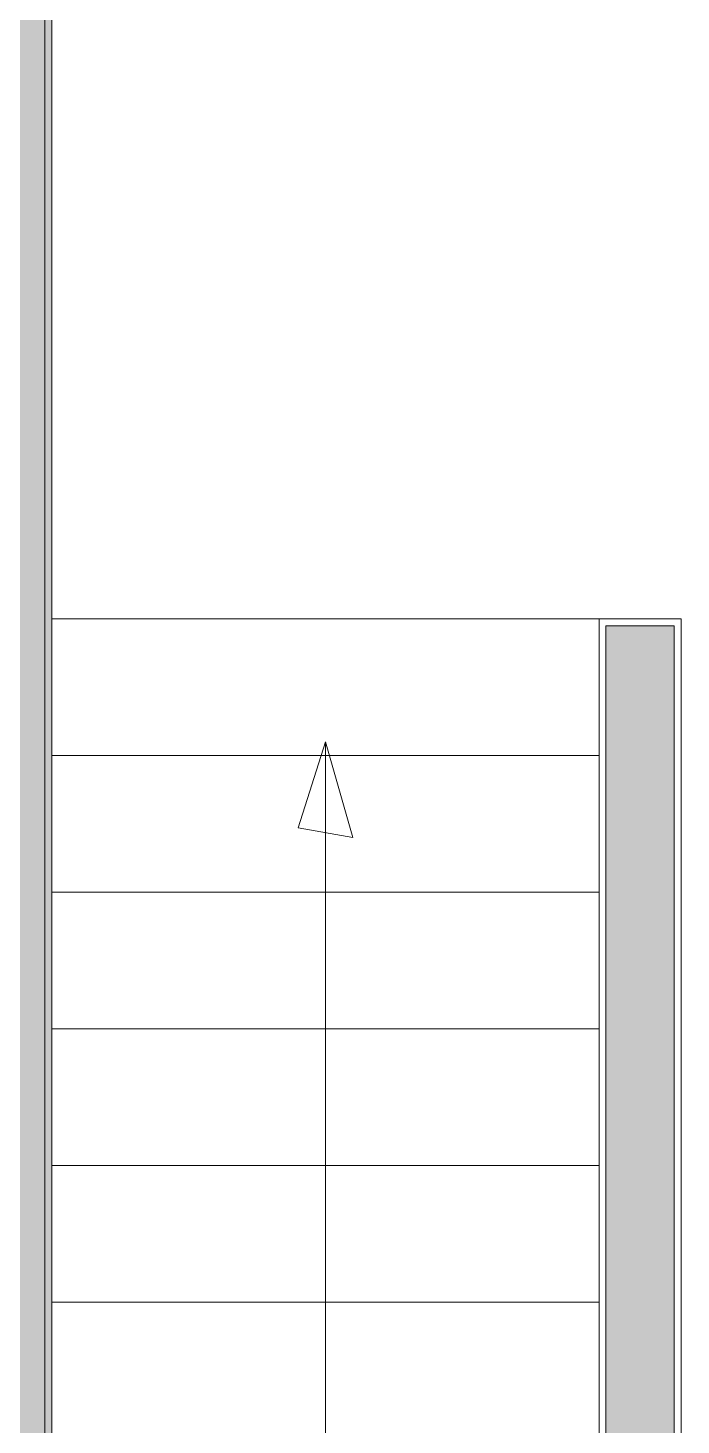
# Model space of a CAD drawing. Header units: inches. Extents: x 99 to 12024, y -5408 to 2559.
# Drawn here: x 8210.4 to 8258.1, y -4640 to -4537.7 of the extents above; entities that cross this region are included whole.
import ezdxf

# ---------------------------------------------------------------- set-up
doc = ezdxf.new("R2010")
doc.units = ezdxf.units.IN
doc.header["$LTSCALE"] = 96
doc.header["$MEASUREMENT"] = 0
doc.layers.add('Stairs & Ramps', color=7, linetype='Continuous', lineweight=13)
doc.layers.add('Walls_  Normal', color=6, linetype='Continuous', lineweight=13)
doc.layers.add('Stairs & Ramps_ Up_Down Arrows', color=7, linetype='Continuous', lineweight=13, true_color=0x000080)

msp = doc.modelspace()

# ---------------------------------------------------------------- linework, layer by layer
at = {"layer": 'Stairs & Ramps', "transparency": 33554687}
for p, q in [((8212.12, -4581), (8212.12, -4591)), ((8212.12, -4581), (8252.12, -4581)), ((8252.12, -4591), (8252.12, -4581)), ((8212.12, -4591), (8212.12, -4601)), ((8212.12, -4591), (8252.12, -4591)), ((8252.12, -4601), (8252.12, -4591)), ((8212.12, -4601), (8212.12, -4611)), ((8212.12, -4601), (8252.12, -4601)), ((8212.12, -4601), (8212.12, -4611)), ((8212.12, -4601), (8252.12, -4601)), ((8252.12, -4611), (8252.12, -4601)), ((8252.12, -4611), (8252.12, -4601)), ((8212.12, -4611), (8212.12, -4621)), ((8212.12, -4611), (8252.12, -4611)), ((8212.12, -4611), (8212.12, -4621)), ((8212.12, -4611), (8252.12, -4611)), ((8252.12, -4621), (8252.12, -4611)), ((8252.12, -4621), (8252.12, -4611)), ((8212.12, -4621), (8212.12, -4631)), ((8212.12, -4621), (8252.12, -4621)), ((8212.12, -4621), (8212.12, -4631)), ((8212.12, -4621), (8252.12, -4621)), ((8252.12, -4631), (8252.12, -4621)), ((8252.12, -4631), (8252.12, -4621)), ((8212.12, -4631), (8212.12, -4641)), ((8212.12, -4631), (8252.12, -4631)), ((8212.12, -4631), (8212.12, -4641)), ((8212.12, -4631), (8252.12, -4631)), ((8252.12, -4641), (8252.12, -4631)), ((8252.12, -4641), (8252.12, -4631))]:
    msp.add_line(p, q, dxfattribs=at)
at = {"layer": 'Stairs & Ramps_ Up_Down Arrows', "transparency": 33554687}
for p, q in [((8230.12, -4596.3), (8232.12, -4590)), ((8232.12, -4679), (8232.12, -4590)), ((8232.12, -4590), (8234.12, -4597)), ((8234.12, -4597), (8230.12, -4596.3)), ((8232.12, -4623), (8232.12, -4685))]:
    msp.add_line(p, q, dxfattribs=at)
at = {"layer": 'Walls_  Normal', "transparency": 33554687}
for p, q in [((8211.62, -4406.5), (8211.62, -4775.5)), ((8212.12, -4407), (8212.12, -4775)), ((8258.12, -4581), (8252.12, -4581)), ((8252.12, -4581), (8252.12, -4581.5)), ((8252.12, -4700.5), (8252.12, -4581.5)), ((8252.62, -4700.5), (8252.62, -4581.5)), ((8257.62, -4581.5), (8252.62, -4581.5)), ((8257.62, -4700.5), (8257.62, -4581.5)), ((8258.12, -4581.5), (8258.12, -4581)), ((8258.12, -4700.5), (8258.12, -4581.5))]:
    msp.add_line(p, q, dxfattribs=at)
at = {"layer": 'Walls_  Normal', "color": 252, "true_color": 0x949494, "transparency": 33554687}
for points in [[(8211.62, -4406.5), (8211.62, -4775.5), (8208.12, -4406.5), (8208.12, -4775.5)], [(8252.62, -4700.5), (8252.62, -4581.5), (8257.62, -4700.5), (8257.62, -4581.5)]]:
    msp.add_solid(points, dxfattribs=at)
at = {"layer": 'Walls_  Normal', "color": 236, "true_color": 0x7a003d, "transparency": 33554687}
msp.add_solid([(8212.12, -4406.5), (8212.12, -4775.5), (8211.62, -4406.5), (8211.62, -4775.5)], dxfattribs=at)

doc.saveas('drawing.dxf')
